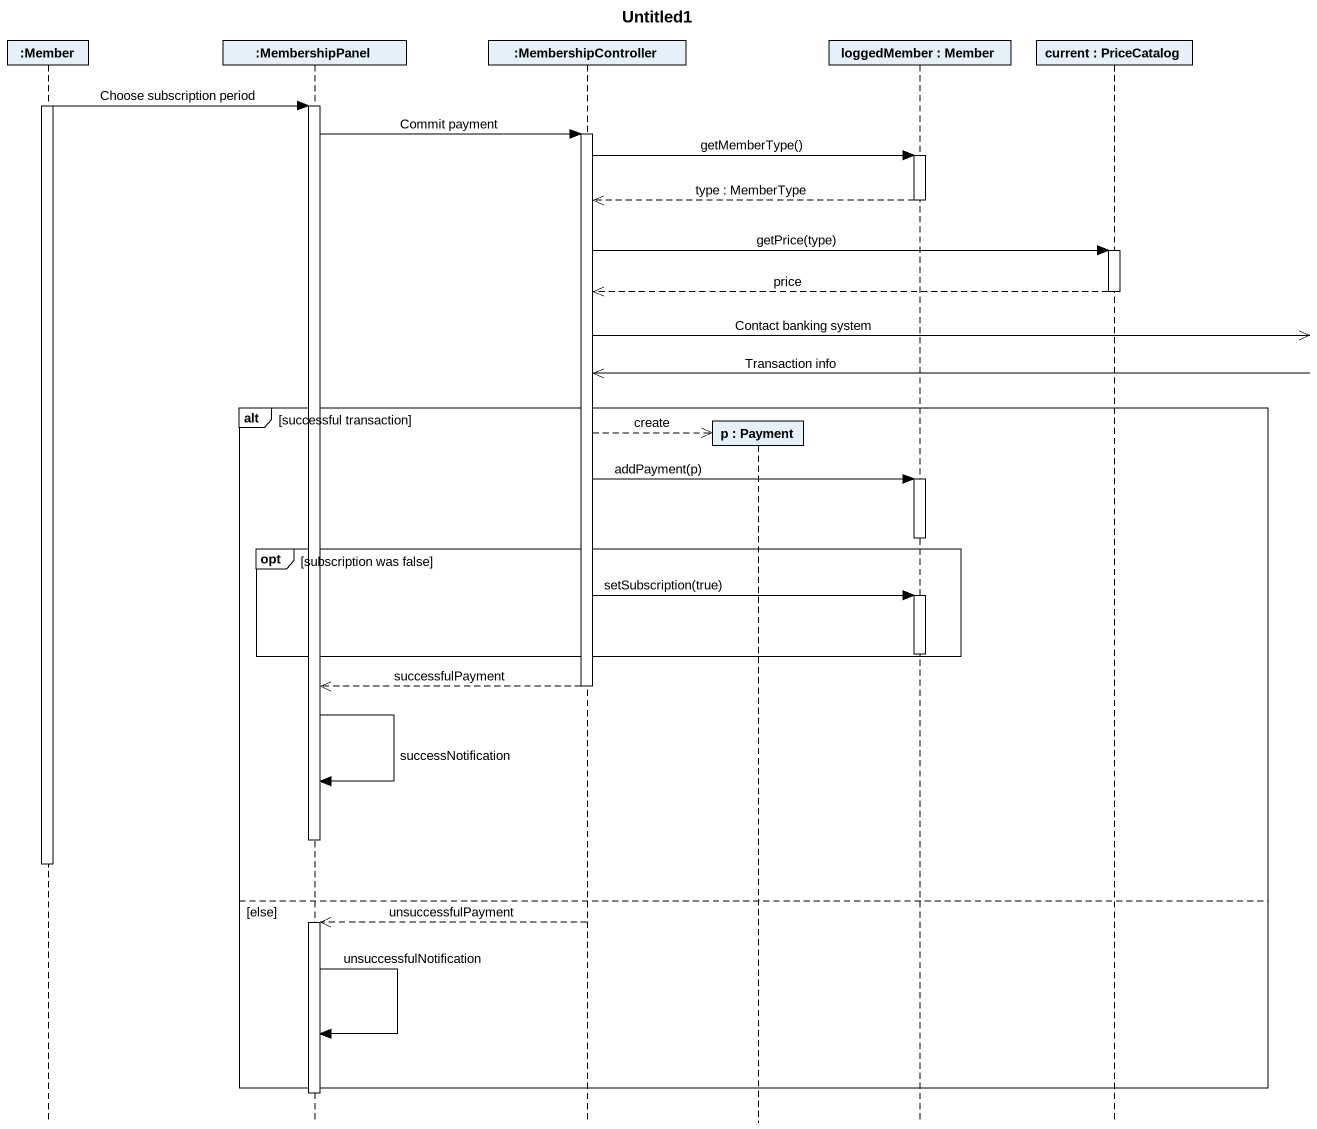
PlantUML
@startuml
title Untitled1
hide footbox
participant ":Member" as Member
participant ":MembershipPanel" as MembershipPanel
participant ":MembershipController" as MembershipController
participant "p : Payment" as p
participant "loggedMember : Member" as loggedMember
participant "current : PriceCatalog" as current

activate Member
Member -> MembershipPanel : Choose subscription period
activate MembershipPanel
MembershipPanel -> MembershipController : Commit payment
activate MembershipController
MembershipController -> loggedMember : getMemberType()
activate loggedMember
loggedMember -->> MembershipController : type : MemberType
deactivate loggedMember
MembershipController -> current : getPrice(type)
activate current
current -->> MembershipController : price
deactivate current
MembershipController ->> MembershipController : Contact banking system
MembershipController ->> MembershipController : Transaction info
alt successful transaction
  MembershipController -->> p ** : create
  MembershipController -> loggedMember : addPayment(p)
  activate loggedMember
  deactivate loggedMember
  opt subscription was false
    MembershipController -> loggedMember : setSubscription(true)
    activate loggedMember
    deactivate loggedMember
  end
  MembershipController -->> MembershipPanel : successfulPayment
  deactivate MembershipController
  MembershipPanel -> MembershipPanel : successNotification
  deactivate MembershipPanel
  deactivate Member
else else
  MembershipController -->> MembershipPanel : unsuccessfulPayment
  activate MembershipPanel
  MembershipPanel -> MembershipPanel : unsuccessfulNotification
end
deactivate MembershipPanel
@enduml
